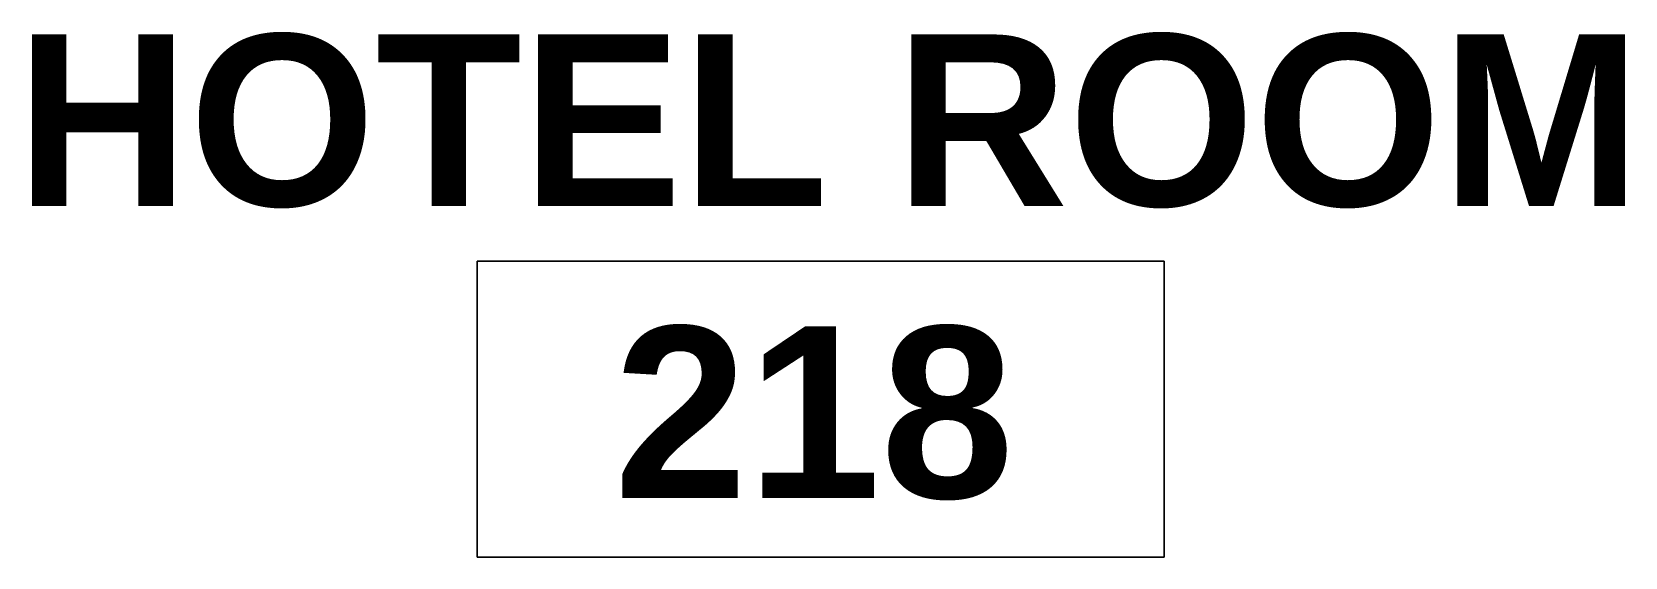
# Model space of a CAD drawing. Header units: inches. Extents: x -1176 to 1507, y -2587 to 978.
# Drawn here: x -1080.46 to -1038.7, y -1183.01 to -1169.23 of the extents above; entities that cross this region are included whole.
import ezdxf

# ---------------------------------------------------------------- set-up
doc = ezdxf.new("R2010")
doc.units = ezdxf.units.IN
doc.header["$MEASUREMENT"] = 0
doc.layers.add('A-AREA-IDEN', color=2, linetype='Continuous', lineweight=9)
doc.styles.add('Swis721 Lt BT_B', font='', dxfattribs={"height": 4.5})
doc.styles.get('Swis721 Lt BT_B').set_extended_font_data('Swis721 Lt BT', bold=True)

# ---------------------------------------------------------------- blocks, each defined once
blk = doc.blocks.new('Room Tag - Room Name and Number-3379422-2nd Floor Construction')
at = {"layer": 'A-AREA-IDEN'}
for p, q in [((-0.18806, -0.16357), (-0.18806, -0.00182)), ((-0.18806, -0.00182), (0.18694, -0.00182)), ((0.18694, -0.00182), (-0.18806, -0.00182)), ((-0.18806, -0.00182), (-0.18806, -0.16357)), ((0.18694, -0.00182), (0.18694, -0.16357)), ((0.18694, -0.16357), (0.18694, -0.00182)), ((0.18694, -0.16357), (-0.18806, -0.16357)), ((-0.18806, -0.16357), (0.18694, -0.16357))]:
    blk.add_line(p, q, dxfattribs=at)

msp = doc.modelspace()

# ---------------------------------------------------------------- block references
at = {"layer": 'A-AREA-IDEN', "xscale": 47.99999999999997, "yscale": 47.99999999999997, "zscale": 47.99999999999997}
msp.add_blockref('Room Tag - Room Name and Number-3379422-2nd Floor Construction', (-1059.755, -1175.159), dxfattribs=at)

# ---------------------------------------------------------------- texts
at = {"layer": 'A-AREA-IDEN', "char_height": 4.5, "attachment_point": 1, "style": 'Swis721 Lt BT_B'}
for s, insert, width in [('HOTEL ROOM', (-1080.877, -1169.301), 51.0555), ('218', (-1065.203, -1176.96), 12.726)]:
    msp.add_mtext(s, dxfattribs=dict(at, insert=insert, width=width))

doc.saveas('drawing.dxf')
